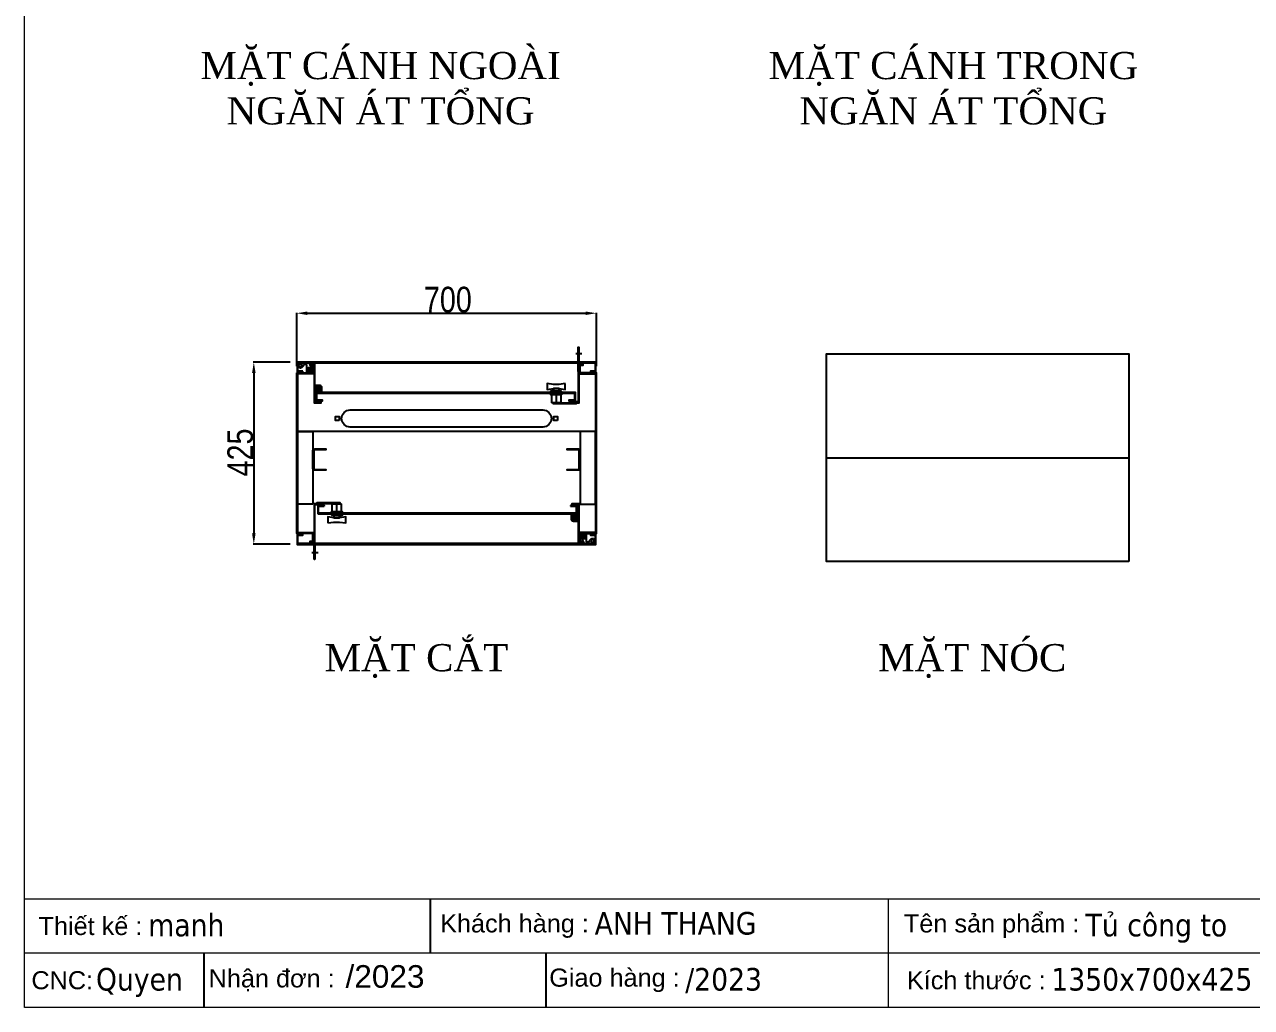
# Model space of a CAD drawing. Header units: millimetres. Extents: x 0 to 6268, y 0 to 4432.
# Drawn here: x 0 to 2866, y 0 to 2296 of the extents above; entities that cross this region are included whole.
import ezdxf
from ezdxf.enums import TextEntityAlignment as Align

# ---------------------------------------------------------------- set-up
doc = ezdxf.new("R2010")
doc.units = ezdxf.units.MM
for name, color, linetype in [('0 KHUNG KT01', 7, 'Continuous'), ('1-EMC-ACESS', 4, 'Continuous'), ('@.0.DM. NÉT CHÍNH', 7, 'Continuous'), ('@.0.DM. NÉT CHÍNH @ 1', 7, 'Continuous'), ('@.DM. THIẾT BỊ', 7, 'Continuous')]:
    doc.layers.add(name, color=color, linetype=linetype)
doc.layers.add('0 TĂNG CỨNG', color=7, linetype='Continuous', lineweight=15)
doc.styles.add('Arial', font='arial.ttf')
doc.styles.add('Tahoma (Input Text)', font='tahoma.ttf')
doc.styles.add('TEST KÍCH THƯỚC', font='arial.ttf', dxfattribs={"width": 0.8})
doc.dimstyles.new('Kích thước Duy Mạnh', dxfattribs={"dimtxt": 25, "dimasz": 25, "dimexe": 1.25, "dimexo": 20, "dimtad": 1, "dimdec": 0, "dimtxsty": 'TEST KÍCH THƯỚC', "dimcen": 2.5, "dimclrd": 8, "dimclre": 8, "dimclrt": 2, "dimazin": 3, "dimtfac": 1, "dimtdec": 0, "dimtix": 1, "dimtmove": 0, "dimatfit": 3, "dimtfillclr": 1})

# ---------------------------------------------------------------- blocks, each defined once
blk = doc.blocks.new('KHUNG KT1')
at = {"color": 7}
for p, q in [((7128, -4752), (0, -4752)), ((2294.1, -4752), (2294.1, -5040)), ((4848, -4896), (0, -4896))]:
    blk.add_line(p, q, dxfattribs=at)
blk.add_lwpolyline([(0, 0), (7128, 0), (7128, -5040), (0, -5040)], close=True, dxfattribs=at)
at = {"layer": '0 KHUNG KT01'}
for p, q in [((1077.9, -4752), (1077.9, -4896)), ((476.3, -4896), (476.3, -5040)), ((1385.1, -4896), (1385.1, -5040))]:
    blk.add_line(p, q, dxfattribs=at)
at = {"color": 2, "char_height": 48, "width": 2202.321, "attachment_point": 4, "style": 'Arial'}
for s, insert in [('  Khách hàng :', (1066.9, -4824)), ('  Tên sản phẩm :', (2299.1, -4824)), ('  Thiết kế :', (0, -4824)), ('CNC:', (18.2, -4968)), ('  Nhận đơn :', (451.9, -4968)), ('  Giao hàng :', (1356.7, -4968)), ('  Kích thước :', (2307, -4968))]:
    blk.add_mtext(s, dxfattribs=dict(at, insert=insert))
at = {"color": 1, "style": 'Tahoma (Input Text)', "flags": 8}
for tag, p in [('#01', (328.9, -4851.1)), ('#03', (1514.7, -4846.3)), ('#05', (2819, -4851.1)), ('#07', (4424, -4851.1)), ('#09', (5172.9, -4851.1)), ('#02', (189.8, -4995.1)), ('#04', (1755.3, -4995.1)), ('#06', (2727.8, -4995.1)), ('#08', (4382.7, -4995.1)), ('#10', (5172.9, -4995.1))]:
    blk.add_attdef(tag, p, '', height=60, dxfattribs=at)
blk.add_attdef('#11', text='', height=60, dxfattribs=at).set_placement((6996, -4961.6), align=Align.CENTER)
at = {"layer": '0 TĂNG CỨNG', "color": 1, "style": 'Arial'}
blk.add_attdef('#12', (852.8, -4987.6), '', height=60, dxfattribs=at)
blk = doc.blocks.new('*D14')
at = {"layer": '@.0.DM. NÉT CHÍNH', "color": 8, "lineweight": -2, "transparency": 16777216}
for p, q in [((635.8, 1498.3), (635.8, 1623)), ((1335.8, 1498.3), (1335.8, 1623))]:
    blk.add_line(p, q, dxfattribs=at)
at = {"layer": '@.0.DM. NÉT CHÍNH', "lineweight": -2, "transparency": 16777216}
blk.add_line((660.8, 1621.8), (1310.8, 1621.8), dxfattribs=at)
at = {"layer": '@.0.DM. NÉT CHÍNH', "transparency": 16777216}
for points in [[(660.8, 1625.9), (660.8, 1617.6), (635.8, 1621.8)], [(1310.8, 1625.9), (1310.8, 1617.6), (1335.8, 1621.8)]]:
    blk.add_solid(points, dxfattribs=at)
at = {"layer": 'Defpoints', "color": 0, "transparency": 16777216}
for p in [(1335.8, 1621.8), (635.8, 1478.3), (1335.8, 1478.3)]:
    blk.add_point(p, dxfattribs=at)
at = {"layer": '@.0.DM. NÉT CHÍNH', "color": 2, "transparency": 16777216, "insert": (933, 1683.7), "char_height": 60, "attachment_point": 1, "style": 'TEST KÍCH THƯỚC'}
blk.add_mtext('700', dxfattribs=at)
blk = doc.blocks.new('*D15')
at = {"layer": '@.0.DM. NÉT CHÍNH', "color": 8, "lineweight": -2, "transparency": 16777216}
for p, q in [((620.8, 1507.3), (534.4, 1507.3)), ((620.8, 1082.3), (534.4, 1082.3))]:
    blk.add_line(p, q, dxfattribs=at)
at = {"layer": '@.0.DM. NÉT CHÍNH', "lineweight": -2, "transparency": 16777216}
blk.add_line((535.6, 1482.3), (535.6, 1107.3), dxfattribs=at)
at = {"layer": '@.0.DM. NÉT CHÍNH', "transparency": 16777216}
for points in [[(531.5, 1482.3), (539.8, 1482.3), (535.6, 1507.3)], [(531.5, 1107.3), (539.8, 1107.3), (535.6, 1082.3)]]:
    blk.add_solid(points, dxfattribs=at)
at = {"layer": 'Defpoints', "color": 0, "transparency": 16777216}
for p in [(640.8, 1507.3), (535.6, 1082.3), (640.8, 1082.3)]:
    blk.add_point(p, dxfattribs=at)
at = {"layer": '@.0.DM. NÉT CHÍNH', "color": 2, "transparency": 16777216, "insert": (473.7, 1240.6), "char_height": 60, "attachment_point": 1, "rotation": 90, "style": 'TEST KÍCH THƯỚC'}
blk.add_mtext('425', dxfattribs=at)
blk = doc.blocks.new('BL012')
at = {"layer": '0 TĂNG CỨNG'}
h = blk.add_hatch(dxfattribs=at)
h.set_pattern_fill('ANSI31', color=2, scale=0.5, angle=90, style=0)
h.set_pattern_definition([(135, (23302.7808, 85186.7055), (1.122532015, 1.122532015), [])])
edge = h.paths.add_edge_path()
edge.add_line((-3, 0), (-3, 6))
edge.add_arc((-2, 6), 1, 90, 180, ccw=False)
edge.add_line((-2, 7), (2, 7))
edge.add_arc((2, 6), 1, 0, 90, ccw=False)
edge.add_line((3, 6), (3, 0))
edge.add_line((3, 0), (-3, 0))
at = {"color": 8}
for p, q in [((-0.7, 10.5), (0.7, 10.5)), ((0, 11.2), (0, 9.7))]:
    blk.add_line(p, q, dxfattribs=at)
at = {"color": 1}
blk.add_lwpolyline([(-6, 10.5), (-6, 0), (6, 0), (6, 10.5)], dxfattribs=at)
at = {"color": 2}
blk.add_lwpolyline([(-3, 0), (-3, 6, -0.414214), (-2, 7), (2, 7, -0.414214), (3, 6), (3, 0)], format="xyb", close=True, dxfattribs=at)
at = {"color": 1}
blk.add_circle((0, 10.5), 3, dxfattribs=at)
blk.add_circle((0, 10.5), 3, dxfattribs=at)
for start, end in [(0, 180), (300, 240)]:
    blk.add_arc((0, 10.5), 6, start, end, dxfattribs=at)
blk = doc.blocks.new('HL011-1-4')
h = blk.add_hatch()
h.set_pattern_fill('ANSI31', color=2, scale=0.5, style=0)
h.paths.add_polyline_path([(2.5, 0), (8.5, 0), (8.5, 12), (2.5, 12)])
at = {"color": 1}
for p, q in [((7, 23.5), (0, 10)), ((0, 0), (0, 10)), ((11, 0), (0, 0)), ((7, 23.5), (26, 23.5)), ((11, 0), (11, 19.5)), ((11, 19.5), (17, 19.5)), ((17, 19.5), (21.2, 13.9))]:
    blk.add_line(p, q, dxfattribs=at)
at = {"color": 2}
blk.add_lwpolyline([(2.5, 0), (2.5, 12), (8.5, 12), (8.5, 0)], dxfattribs=at)
at = {"color": 1}
blk.add_lwpolyline([(5.7, 21), (3, 21), (3, 23.5), (7, 23.5)], dxfattribs=at)
blk.add_circle((26, 17.5), 3.5, dxfattribs=at)
blk.add_arc((26, 17.5), 6, 216.8699, 90, dxfattribs=at)
blk = doc.blocks.new('KT')
at = {"layer": '@.DM. THIẾT BỊ', "color": 8, "ltscale": 10}
for p, q in [((180364.7, 66240.8), (180364.7, 66241.8)), ((180419.1, 66242.3), (180365.2, 66242.3)), ((180401.2, 66240.3), (180365.2, 66240.3)), ((180401.2, 66216.3), (180401.2, 66240.3)), ((180401.2, 66240.3), (180423.2, 66240.3)), ((180412.2, 66216.3), (180412.2, 66240.3)), ((180419.6, 66240.8), (180419.6, 66241.8)), ((180423.2, 66216.3), (180423.2, 66240.3))]:
    blk.add_line(p, q, dxfattribs=at)
at = {"layer": '@.DM. THIẾT BỊ', "color": 55, "ltscale": 10, "true_color": 0x999b37}
for p, q in [((180398.1, 66216.3), (180398.1, 66215.8)), ((180426.4, 66216.3), (180398.1, 66216.3)), ((180403.1, 66212.5), (180421.4, 66212.5)), ((180426.4, 66215.8), (180426.4, 66216.3))]:
    blk.add_line(p, q, dxfattribs=at)
at = {"layer": '@.DM. THIẾT BỊ', "color": 1, "ltscale": 10}
blk.add_line((180412.2, 66213.8), (180412.2, 66218.8), dxfattribs=at)
at = {"layer": '@.DM. THIẾT BỊ', "color": 8, "ltscale": 10}
blk.add_lwpolyline([(180399.8, 66222.2), (180424.7, 66222.2), (180424.7, 66218.3), (180399.8, 66218.3)], close=True, dxfattribs=at)
at = {"layer": '@.DM. THIẾT BỊ', "color": 55, "ltscale": 10, "true_color": 0x999b37}
blk.add_lwpolyline([(180405.3, 66212.5), (180405.3, 66207.5), (180418.4, 66207.5), (180418.4, 66212.5)], close=True, dxfattribs=at)
for points in [[(180405.3, 66207.5), (180390.7, 66209.5), (180390.7, 66195.5)], [(180390.7, 66195.5), (180405.3, 66197.5), (180418.4, 66197.5), (180433, 66195.5), (180433, 66209.5), (180418.4, 66207.5)]]:
    blk.add_lwpolyline(points, dxfattribs=at)
at = {"layer": '@.DM. THIẾT BỊ', "color": 8, "ltscale": 10}
for centre, start, end in [((180365.2, 66241.8), 90, 180), ((180365.2, 66240.8), 180, 270), ((180419.1, 66241.8), 0, 90), ((180419.1, 66240.8), 270, 0)]:
    blk.add_arc(centre, 0.5, start, end, dxfattribs=at)
at = {"layer": '@.DM. THIẾT BỊ', "color": 55, "ltscale": 10, "true_color": 0x999b37}
for centre, start, end in [((180404.4, 66220), 213.4056, 259.8225), ((180420, 66220), 280.1775, 326.5944)]:
    blk.add_arc(centre, 7.6, start, end, dxfattribs=at)

msp = doc.modelspace()

# ---------------------------------------------------------------- linework, layer by layer
for p, q in [((1302.1, 1527.3), (1287.5, 1527.3)), ((685.6, 1062.3), (671, 1062.3))]:
    msp.add_line(p, q)
at = {"color": 3}
for points in [[(1294.8, 1485.8), (1293.3, 1485.8), (1293.3, 1542.3), (1294.8, 1542.3)], [(678.3, 1103.8), (676.8, 1103.8), (676.8, 1047.3), (678.3, 1047.3)]]:
    msp.add_lwpolyline(points, close=True, dxfattribs=at)
at = {"layer": '@.0.DM. NÉT CHÍNH', "color": 0}
for p, q in [((1332.8, 1345.8), (638.8, 1345.8)), ((1873.7, 1284.2), (2579.7, 1284.2))]:
    msp.add_line(p, q, dxfattribs=at)
at = {"layer": '@.0.DM. NÉT CHÍNH'}
for p, q in [((699.8, 1172.8), (684.8, 1172.8)), ((684.8, 1172.8), (684.8, 1152.8)), ((684.8, 1152.8), (1290.8, 1152.8)), ((686.8, 1154.8), (686.8, 1170.8)), ((686.8, 1170.8), (699.8, 1170.8)), ((1288.8, 1154.8), (686.8, 1154.8)), ((1290.8, 1172.8), (1275.8, 1172.8)), ((1275.8, 1172.8), (1275.8, 1170.8)), ((1275.8, 1170.8), (1288.8, 1170.8)), ((1288.8, 1170.8), (1288.8, 1154.8)), ((1290.8, 1152.8), (1290.8, 1172.8))]:
    msp.add_line(p, q, dxfattribs=at)
at = {"layer": '@.0.DM. NÉT CHÍNH', "color": 0}
for points in [[(2579.7, 1041.7), (1873.7, 1041.7), (1873.7, 1526.8), (2579.7, 1526.8)], [(635.8, 1482.3), (673.8, 1482.3), (673.8, 1500.3), (675.8, 1500.3), (675.8, 1480.3), (637.8, 1480.3), (637.8, 1109.3), (675.8, 1109.3), (675.8, 1089.3), (673.8, 1089.3), (673.8, 1107.3), (635.8, 1107.3)], [(1295.8, 1109.3), (1295.8, 1089.3), (1297.8, 1089.3), (1297.8, 1107.3), (1335.8, 1107.3), (1335.8, 1482.3), (1297.8, 1482.3), (1297.8, 1500.3), (1295.8, 1500.3), (1295.8, 1480.3), (1333.8, 1480.3), (1333.8, 1109.3)], [(673.8, 1175.8), (637.8, 1175.8), (637.8, 1345.8), (673.8, 1345.8)], [(1333.8, 1345.8), (1297.8, 1345.8), (1297.8, 1175.8), (1333.8, 1175.8)]]:
    msp.add_lwpolyline(points, close=True, dxfattribs=at)
at = {"layer": '@.0.DM. NÉT CHÍNH'}
for points in [[(649.8, 1486.3), (638.8, 1486.3), (638.8, 1505.8), (1332.8, 1505.8), (1332.8, 1486.3), (1321.8, 1486.3), (1321.8, 1484.3), (1334.8, 1484.3), (1334.8, 1507.8), (636.8, 1507.8), (636.8, 1484.3), (649.8, 1484.3)], [(693.3, 1414.8), (678.3, 1414.8), (678.3, 1502.8), (666.3, 1502.8), (666.3, 1500.8), (676.3, 1500.8), (676.3, 1412.8), (693.3, 1412.8)], [(1278.3, 1412.8), (1295.3, 1412.8), (1295.3, 1500.8), (1305.3, 1500.8), (1305.3, 1502.8), (1293.3, 1502.8), (1293.3, 1414.8), (1278.3, 1414.8)], [(1286.8, 1416.8), (1286.8, 1436.8), (680.8, 1436.8), (680.8, 1416.8), (695.8, 1416.8), (695.8, 1418.8), (682.8, 1418.8), (682.8, 1434.8), (1284.8, 1434.8), (1284.8, 1418.8), (1271.8, 1418.8), (1271.8, 1416.8)], [(735.3, 1371.3), (726.3, 1371.3), (726.3, 1380.3), (735.3, 1380.3)], [(1245.3, 1371.3), (1236.3, 1371.3), (1236.3, 1380.3), (1245.3, 1380.3)], [(693.3, 1176.8), (676.3, 1176.8), (676.3, 1088.8), (666.3, 1088.8), (666.3, 1086.8), (678.3, 1086.8), (678.3, 1174.8), (693.3, 1174.8)], [(1278.3, 1174.8), (1293.3, 1174.8), (1293.3, 1086.8), (1305.3, 1086.8), (1305.3, 1088.8), (1295.3, 1088.8), (1295.3, 1176.8), (1278.3, 1176.8)], [(699.8, 1170.8), (699.8, 1170.8), (699.8, 1172.8), (699.8, 1172.8)], [(1334.8, 1105.3), (1321.8, 1105.3), (1321.8, 1103.3), (1332.8, 1103.3), (1332.8, 1083.8), (638.8, 1083.8), (638.8, 1103.3), (649.8, 1103.3), (649.8, 1105.3), (636.8, 1105.3), (636.8, 1081.8), (1334.8, 1081.8)]]:
    msp.add_lwpolyline(points, close=True, dxfattribs=at)
at = {"layer": '@.0.DM. NÉT CHÍNH', "color": 0}
for points in [[(760.8, 1395.8), (1210.8, 1395.8, -1), (1210.8, 1355.8), (760.8, 1355.8, -1)], [(677.8, 1302.8, 0.414214), (675.8, 1300.8), (675.8, 1258.8, 0.414214), (677.8, 1256.8), (703.8, 1256.8), (703.8, 1254.8), (677.8, 1254.8, -0.414214), (673.8, 1258.8), (673.8, 1300.8, -0.414214), (677.8, 1304.8), (703.8, 1304.8), (703.8, 1302.8)], [(1293.8, 1256.8, 0.414214), (1295.8, 1258.8), (1295.8, 1300.8, 0.414214), (1293.8, 1302.8), (1267.8, 1302.8), (1267.8, 1304.8), (1293.8, 1304.8, -0.414214), (1297.8, 1300.8), (1297.8, 1258.8, -0.414214), (1293.8, 1254.8), (1267.8, 1254.8), (1267.8, 1256.8)]]:
    msp.add_lwpolyline(points, format="xyb", close=True, dxfattribs=at)
at = {"layer": '@.0.DM. NÉT CHÍNH'}
msp.add_lwpolyline([(678.3, 1082.3), (678.3, 1061.8), (678.3, 1047.3), (676.3, 1047.3), (676.3, 1061.8), (676.3, 1082.3)], dxfattribs=at)

# ---------------------------------------------------------------- block references
at = {"color": 7, "xscale": -1}
msp.add_blockref('HL011-1-4', (670.8, 1482.3), dxfattribs=at)
at = {"color": 8}
for p, rotation in [((678.3, 1447.3), 270), ((1282.8, 1152.8), 180), ((1293.3, 1142.3), 90)]:
    msp.add_blockref('BL012', p, dxfattribs=dict(at, rotation=rotation))
msp.add_blockref('BL012', (688.8, 1436.8), dxfattribs=at)
at = {"rotation": 180}
msp.add_blockref('KT', (181654, 67653.1), dxfattribs=at)
msp.add_blockref('KT', (-179682.4, -65063.5))
at = {"color": 7, "xscale": -1, "rotation": 180}
msp.add_blockref('HL011-1-4', (1300.8, 1107.3), dxfattribs=at)
msp.add_blockref('HL011-1-4', (1300.8, 1107.3), dxfattribs=at)
at = {"layer": '0 TĂNG CỨNG', "color": 1}
ref = msp.add_blockref('KHUNG KT1', (0, 4431.7), dxfattribs=dict(at, xscale=0.8792977987369557, yscale=0.8792977987369557, zscale=0.8792977987369557))
ref.add_attrib('#12', '/2023', (749.9, 46.1), dxfattribs={"color": 1, "height": 52.76, "style": 'Arial'})
ref.add_attrib('#01', 'manh', (289.2, 166.1), dxfattribs={"layer": '0', "color": 1, "height": 52.76, "style": 'Tahoma (Input Text)'})
ref.add_attrib('#03', 'ANH THANG', (1331.9, 170.3), dxfattribs={"layer": '0', "color": 1, "height": 52.76, "style": 'Tahoma (Input Text)'})
ref.add_attrib('#04', '/2023', (1543.4, 39.5), dxfattribs={"layer": '0', "color": 1, "height": 52.76, "style": 'Tahoma (Input Text)'})
ref.add_attrib('#05', 'Tủ công to', (2478.7, 166.1), dxfattribs={"layer": '0', "color": 1, "height": 52.76, "style": 'Tahoma (Input Text)'})
ref.add_attrib('#06', '1350x700x425', (2398.6, 39.5), dxfattribs={"layer": '0', "color": 1, "height": 52.758, "style": 'Tahoma (Input Text)'})
ref.add_attrib('#02', 'Quyen', (166.9, 39.5), dxfattribs={"layer": '0', "color": 1, "height": 52.76, "style": 'Tahoma (Input Text)'})

# ---------------------------------------------------------------- texts
at = {"layer": '1-EMC-ACESS', "color": 1, "linetype": 'ByBlock', "lineweight": -2, "char_height": 63.504, "width": 972.626, "attachment_point": 2, "style": 'Arial'}
for s, insert in [('{\\fTimes New Roman|b0|i0|c0|p18;\\C7;MẶT CÁNH NGOÀI\\PNGĂN ÁT TỔNG}', (831.8, 2232.2)), ('{\\fTimes New Roman|b0|i0|c0|p18;\\C7;MẶT CÁNH TRONG\\PNGĂN ÁT TỔNG}', (2169.9, 2232.2)), ('{\\fTimes New Roman|b0|i0|c0|p18;\\C7;MẶT CẮT}', (915.4, 848.9)), ('{\\fTimes New Roman|b0|i0|c0|p18;\\C7;MẶT NÓC}', (2214, 848.9))]:
    msp.add_mtext(s, dxfattribs=dict(at, insert=insert))

# ---------------------------------------------------------------- dimensions: what is measured, and where the dimension line sits
at = {"layer": '@.0.DM. NÉT CHÍNH @ 1'}
for base, p1, p2, angle, picture, middle in [((1335.8, 1621.8), (635.8, 1478.3), (1335.8, 1478.3), 180, '*D14', (985.8, 1621.8)), ((535.6, 1082.3), (640.8, 1507.3), (640.8, 1082.3), 90, '*D15', (535.6, 1294.8))]:
    dim = msp.add_linear_dim(base=base, p1=p1, p2=p2, angle=angle, dimstyle='Kích thước Duy Mạnh', dxfattribs=at)
    dim.commit()
    dim.dimension.update_dxf_attribs({"geometry": picture, "text_midpoint": middle, "dimtype": 128})

doc.saveas('drawing.dxf')
